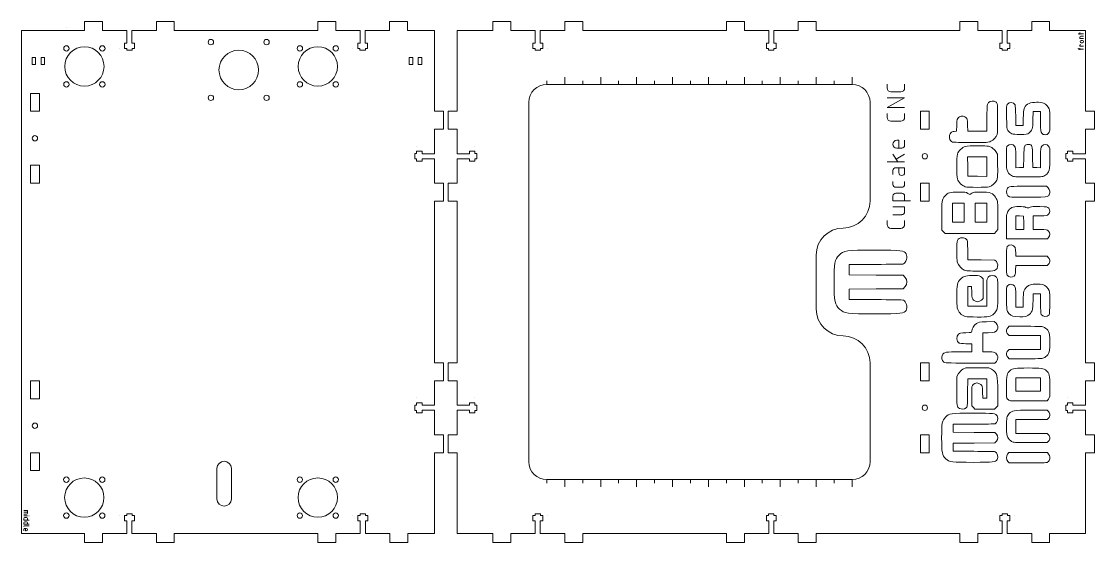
# Model space of a CAD drawing. Header units: millimetres. Extents: x -299 to 738, y -792 to 792.
# Drawn here: x -299 to 298, y 502 to 792 of the extents above; entities that cross this region are included whole.
import ezdxf

# ---------------------------------------------------------------- set-up
doc = ezdxf.new("R2010")
doc.units = ezdxf.units.MM
doc.layers.get('0').update_dxf_attribs({"linetype": 'CONTINUOUS', "lineweight": 0, "true_color": 0x000000})
doc.layers.add('Drawings', color=4, linetype='CONTINUOUS', lineweight=0, true_color=0x00ffff)
doc.layers.add('main-deck', color=7, linetype='CONTINUOUS', lineweight=0, true_color=0x000000)

# ---------------------------------------------------------------- blocks, each defined once
blk = doc.blocks.new('tgrips')
for p, q in [((0, 0), (10, 0)), ((10, 5), (20, 5)), ((10, 0), (10, 5)), ((20, 5), (20, 0)), ((20, 0), (33.58, 0)), ((33.58, 0), (33.58, -7)), ((36.4, -7), (36.4, 0)), ((36.4, 0), (50, 0)), ((50, 5), (60, 5)), ((50, 0), (50, 5)), ((60, 5), (60, 0)), ((60, 0), (70, 0)), ((70, 0), (70, 0)), ((32.25, -7), (32.25, -10)), ((33.58, -7), (32.25, -7)), ((32.25, -10), (33.5, -10)), ((33.5, -10), (33.5, -11)), ((33.5, -11), (36.5, -11)), ((37.75, -7), (36.4, -7)), ((36.5, -10), (37.75, -10)), ((36.5, -11), (36.5, -10)), ((37.75, -7), (37.75, -10)), ((40.5, -10), (40.5, -10))]:
    blk.add_line(p, q)
blk = doc.blocks.new('bearing hole and guides')
for centre, radius in [((-10, 10), 1.5), ((0, 0), 10.95), ((10, 10), 1.5), ((-10, -10), 1.5), ((10, -10), 1.5)]:
    blk.add_circle(centre, radius)
blk = doc.blocks.new('steppernema17')
for centre, radius in [((-15.495, 15.495), 1.5), ((15.495, 15.495), 1.5), ((0, 0), 11), ((-15.495, -15.495), 1.5), ((15.495, -15.495), 1.5)]:
    blk.add_circle(centre, radius)
blk = doc.blocks.new('slot')
for p, q in [((5, 5), (15, 5)), ((5, 5), (5, 0)), ((5, 0), (15, 0)), ((15, 0), (15, 5)), ((45, 5), (45, 0)), ((45, 5), (55, 5)), ((55, 0), (55, 5)), ((45, 0), (55, 0))]:
    blk.add_line(p, q)
blk.add_circle((30, 2.5), 1.5)

msp = doc.modelspace()

# ---------------------------------------------------------------- linework, layer by layer
for p, q in [((-274.27, 786.96), (-299.39, 786.96)), ((-299.39, 506.96), (-299.39, 786.96)), ((-274.39, 788.71), (-274.39, 788.71)), ((-144.39, 786.96), (-204.27, 786.96)), ((-74.39, 786.96), (-69.36, 786.96)), ((-69.36, 786.96), (-69.36, 786.96)), ((-69.36, 751.96), (-69.36, 786.96)), ((-56.87, 786.96), (-46.87, 786.96)), ((-56.87, 754.21), (-56.87, 786.96)), ((23.13, 786.96), (83.13, 786.96)), ((153.13, 786.96), (153.13, 786.96)), ((213.13, 786.96), (153.13, 786.96)), ((283.13, 786.96), (293.13, 786.96)), ((293.13, 786.96), (293.13, 751.96)), ((-293.5, 768), (-293.5, 772)), ((-293.5, 772), (-291.5, 772)), ((-291.5, 772), (-291.5, 768)), ((-288.5, 768), (-288.5, 772)), ((-288.5, 772), (-286.5, 772)), ((-286.5, 772), (-286.5, 768)), ((-83.5, 768), (-83.5, 772)), ((-83.5, 772), (-81.5, 772)), ((-81.5, 772), (-81.5, 768)), ((-78.5, 768), (-78.5, 772)), ((-78.5, 772), (-76.5, 772)), ((-76.5, 772), (-76.5, 768)), ((-291.5, 768), (-293.5, 768)), ((-286.5, 768), (-288.5, 768)), ((-81.5, 768), (-83.5, 768)), ((-76.5, 768), (-78.5, 768)), ((-299.27, 755.72), (-299.27, 755.71)), ((-56.87, 751.96), (-56.87, 754.21)), ((-6.87, 756.96), (163.13, 756.96)), ((-16.87, 546.96), (-16.87, 746.96)), ((173.13, 691.96), (173.13, 746.96)), ((-69.36, 681.96), (-69.36, 611.96)), ((-56.87, 611.96), (-56.87, 681.96)), ((293.13, 681.96), (293.13, 611.96)), ((158.13, 676.96), (158.13, 676.96)), ((143.13, 631.96), (143.13, 661.96)), ((158.13, 616.96), (158.13, 616.96)), ((173.13, 546.96), (173.13, 601.96)), ((-69.36, 541.96), (-69.36, 506.96)), ((-56.87, 541.96), (-56.87, 506.96)), ((293.13, 541.96), (293.13, 506.96)), ((163.13, 536.96), (-6.87, 536.96)), ((-299.39, 506.96), (-274.27, 506.96)), ((-144.3, 506.97), (-204.27, 506.96)), ((-74.3, 506.97), (-69.36, 506.96)), ((-56.87, 506.96), (-46.87, 506.96)), ((23.13, 506.96), (83.13, 506.96)), ((153.13, 506.96), (213.13, 506.96)), ((283.13, 506.96), (293.13, 506.96))]:
    msp.add_line(p, q)
at = {"lineweight": 5}
for p, q in [((176.26, 656.78), (161.48, 656.78)), ((161.48, 656.78), (161.48, 653.87)), ((161.48, 653.87), (161.48, 650.96)), ((161.48, 650.96), (176.54, 650.84)), ((176.54, 650.84), (191.61, 650.72)), ((191.61, 650.72), (192.62, 649.55)), ((176.54, 643.09), (161.48, 642.97)), ((161.48, 642.97), (161.48, 640.06)), ((161.48, 640.06), (161.48, 637.15)), ((191.61, 643.21), (176.54, 643.09)), ((192.62, 644.38), (191.61, 643.21)), ((161.48, 637.15), (176.26, 637.15)), ((193.15, 631.16), (193.15, 631.16))]:
    msp.add_line(p, q, dxfattribs=at)
for centre, radius, start, end in [((-6.87, 746.96), 10, 90, 180), ((163.13, 746.96), 10, 360, 90), ((158.13, 691.96), 15, 270, 360), ((158.13, 661.96), 15, 90, 180), ((158.13, 631.96), 15, 180, 270), ((158.13, 601.96), 15, 360, 90), ((-6.87, 546.96), 10, 180, 270), ((163.13, 546.96), 10, 270, 360)]:
    msp.add_arc(centre, radius, start, end)
for points in [[(155.92, 661.86), (158.54, 664.55), (159.62, 664.71), (175.76, 664.71)], [(175.76, 664.71), (190.78, 664.71), (192.18, 664.55), (193.17, 662.68)], [(153.13, 646.97), (153.13, 657.65), (153.44, 659.33), (155.92, 661.86)], [(193.17, 662.68), (194.11, 660.93), (193.26, 657.62), (191.73, 657.03)], [(191.73, 657.03), (191.36, 656.89), (184.4, 656.78), (176.26, 656.78)], [(156.2, 631.82), (153.44, 634.37), (153.13, 635.9), (153.13, 646.97)], [(192.62, 649.55), (193.95, 648), (193.95, 645.93), (192.62, 644.38)], [(176.26, 637.15), (184.4, 637.15), (191.36, 637.03), (191.73, 636.89)], [(191.73, 636.89), (193.27, 636.3), (194.13, 632.84), (193.15, 631.16)], [(176.12, 629.22), (160.15, 629.22), (158.84, 629.39), (156.2, 631.82)], [(193.15, 631.16), (192.12, 629.39), (190.63, 629.22), (176.12, 629.22)]]:
    msp.add_open_spline(points, degree=3, dxfattribs=at)
at = {"layer": 'Drawings'}
for p, q in [((289.03, 785.13), (292.03, 785.13)), ((290.03, 784.79), (290.03, 785.79)), ((290.03, 782.46), (290.03, 783.29)), ((290.53, 783.79), (292.03, 783.79)), ((289.03, 776.96), (289.03, 777.13)), ((292.03, 782.46), (290.03, 782.46)), ((290.03, 778.13), (290.03, 778.79)), ((292.03, 778.13), (290.03, 778.13)), ((290.03, 776.13), (290.03, 777.13)), ((291.37, 781.46), (290.7, 781.46)), ((290.7, 780.13), (291.37, 780.13)), ((292.03, 776.46), (289.53, 776.46)), ((-6.87, 758.96), (-6.87, 756.96)), ((3.13, 760.96), (3.13, 756.96)), ((13.13, 758.96), (13.13, 756.96)), ((23.13, 760.96), (23.13, 756.96)), ((33.13, 758.96), (33.13, 756.96)), ((43.13, 760.96), (43.13, 756.96)), ((53.13, 758.96), (53.13, 756.96)), ((63.13, 760.96), (63.13, 756.96)), ((73.13, 758.96), (73.13, 756.96)), ((83.13, 760.96), (83.13, 756.96)), ((93.13, 758.96), (93.13, 756.96)), ((103.13, 760.96), (103.13, 756.96)), ((113.13, 758.96), (113.13, 756.96)), ((123.13, 760.96), (123.13, 756.96)), ((133.13, 758.96), (133.13, 756.96)), ((143.13, 760.96), (143.13, 756.96)), ((153.13, 758.96), (153.13, 756.96)), ((163.13, 760.96), (163.13, 756.96)), ((-6.87, 536.96), (-6.87, 534.96)), ((3.13, 536.96), (3.13, 532.96)), ((13.13, 536.96), (13.13, 534.96)), ((23.13, 536.96), (23.13, 532.96)), ((33.13, 536.96), (33.13, 534.96)), ((43.13, 536.96), (43.13, 532.96)), ((53.13, 536.96), (53.13, 534.96)), ((63.13, 536.96), (63.13, 532.96)), ((73.13, 536.96), (73.13, 534.96)), ((83.13, 536.96), (83.13, 532.96)), ((93.13, 536.96), (93.13, 534.96)), ((103.13, 536.96), (103.13, 532.96)), ((113.13, 536.96), (113.13, 534.96)), ((123.13, 536.96), (123.13, 532.96)), ((133.13, 536.96), (133.13, 534.96)), ((143.13, 536.96), (143.13, 532.96)), ((153.13, 536.96), (153.13, 534.96)), ((163.13, 536.96), (163.13, 532.96)), ((-298.09, 519.84), (-296.09, 519.84)), ((-296.09, 518.84), (-298.09, 518.84)), ((-296.59, 517.84), (-298.09, 517.84)), ((-298.09, 516.84), (-296.09, 516.84)), ((-298.09, 514.5), (-298.09, 515.34)), ((-295.09, 514.5), (-298.09, 514.5)), ((-297.59, 515.84), (-296.59, 515.84)), ((-296.09, 519.84), (-296.09, 518.34)), ((-296.09, 515.34), (-296.09, 514.5)), ((-295.25, 516.84), (-295.09, 516.84)), ((-298.09, 512.17), (-298.09, 513)), ((-295.09, 512.17), (-298.09, 512.17)), ((-298.09, 509.34), (-298.09, 508.5)), ((-295.09, 511.17), (-297.75, 511.17)), ((-297.59, 513.5), (-296.59, 513.5)), ((-296.75, 509.84), (-297.59, 509.84)), ((-297.09, 509.84), (-297.09, 508.5)), ((-297.09, 508.5), (-296.75, 508.5)), ((-296.09, 513), (-296.09, 512.17))]:
    msp.add_line(p, q, dxfattribs=at)
at = {"layer": 'Drawings', "color": 4, "true_color": 0x00ffff}
for p, q in [((182.59, 757.12), (182.59, 754.94)), ((192.39, 754.94), (192.39, 757.12)), ((182.59, 744.05), (192.39, 749.49)), ((192.39, 749.49), (182.59, 749.49)), ((184.77, 752.76), (190.21, 752.76)), ((192.39, 744.05), (182.59, 744.05)), ((182.59, 740.78), (182.59, 738.6)), ((184.77, 736.43), (190.21, 736.43)), ((192.39, 738.6), (192.39, 740.78)), ((189.13, 725.81), (188.04, 725.81)), ((189.13, 721.45), (189.13, 725.81)), ((192.39, 723.09), (192.39, 725.81)), ((188.58, 713.83), (185.86, 718.19)), ((187.68, 715.27), (192.39, 718.19)), ((188.04, 721.45), (190.76, 721.45)), ((182.59, 713.83), (192.39, 713.83)), ((185.86, 706.75), (185.86, 708.93)), ((187.49, 710.57), (192.39, 710.57)), ((189.13, 707.84), (189.13, 710.57)), ((192.39, 710.57), (192.39, 707.84)), ((185.86, 702.94), (185.86, 701.31)), ((187.49, 699.68), (190.76, 699.68)), ((192.39, 701.31), (192.39, 702.94)), ((185.86, 694.78), (185.86, 692.05)), ((190.76, 696.41), (187.49, 696.41)), ((192.39, 692.05), (192.39, 694.78)), ((185.86, 692.05), (195.66, 692.05)), ((192.39, 688.79), (185.86, 688.79)), ((192.39, 686.07), (192.39, 688.79)), ((185.86, 684.43), (190.76, 684.43)), ((182.59, 681.17), (182.59, 678.99)), ((184.77, 676.81), (190.21, 676.81)), ((192.39, 678.99), (192.39, 681.17))]:
    msp.add_line(p, q, dxfattribs=at)
at = {"layer": 'Drawings', "color": 4, "lineweight": 5, "true_color": 0x00ffff}
for p, q in [((263.97, 741.83), (263.85, 737.24)), ((266.03, 741.83), (263.97, 741.83)), ((268.09, 741.83), (266.03, 741.83)), ((268.09, 736.23), (268.09, 741.83)), ((238.09, 730.87), (238.19, 738.42)), ((254.23, 739.4), (254.23, 734.1)), ((258.42, 734.1), (258.44, 738.04)), ((220.03, 730.78), (221.32, 730.95)), ((221.32, 730.95), (221.43, 734.32)), ((227.44, 734.29), (227.55, 730.87)), ((227.55, 730.87), (232.82, 730.87)), ((232.82, 730.87), (238.09, 730.87)), ((243.87, 729.1), (243.87, 729.1)), ((254.23, 734.1), (256.33, 734.1)), ((256.33, 734.1), (258.42, 734.1)), ((272.57, 729.79), (272.57, 729.79)), ((243.2, 719.54), (244.09, 718.2)), ((244.09, 718.2), (244.17, 711.57)), ((232.8, 716.7), (227.48, 716.7)), ((227.48, 716.7), (227.57, 711.3)), ((227.57, 711.3), (227.66, 705.91)), ((238.13, 716.7), (232.8, 716.7)), ((232.8, 716.7), (232.8, 716.7)), ((238.13, 711.21), (238.13, 716.7)), ((238.13, 705.73), (238.13, 711.21)), ((254.23, 716.16), (254.23, 710.55)), ((258.58, 710.74), (258.75, 716.65)), ((263.65, 716.52), (263.74, 710.74)), ((268.09, 710.55), (268.09, 716.16)), ((227.66, 705.91), (232.89, 705.82)), ((232.89, 705.82), (238.13, 705.73)), ((254.23, 710.55), (256.41, 710.64)), ((256.41, 710.64), (258.58, 710.74)), ((263.74, 710.74), (265.91, 710.64)), ((265.91, 710.64), (268.09, 710.55)), ((272.5, 708.31), (272.5, 708.31)), ((243.66, 703.65), (243.66, 703.65)), ((261.36, 700.27), (271.36, 700.27)), ((271.36, 700.27), (272.3, 699.33)), ((227.53, 696.31), (228.62, 695.57)), ((228.62, 695.57), (229.75, 696.33)), ((272.87, 695.55), (272.87, 695.55)), ((222.34, 690.93), (219.12, 690.93)), ((219.12, 690.93), (219.12, 685.61)), ((225.56, 690.93), (222.34, 690.93)), ((222.34, 690.93), (222.34, 690.93)), ((225.56, 685.61), (225.56, 690.93)), ((234.9, 690.93), (231.68, 690.93)), ((231.68, 690.93), (231.68, 685.61)), ((238.13, 690.93), (234.9, 690.93)), ((234.9, 690.93), (234.9, 690.93)), ((238.13, 685.61), (238.13, 690.93)), ((213.16, 675.8), (213.06, 683.35)), ((219.12, 685.61), (219.12, 680.29)), ((225.56, 680.29), (225.56, 685.61)), ((231.68, 685.61), (231.68, 680.29)), ((238.13, 680.29), (238.13, 685.61)), ((244.25, 683.94), (244.25, 676.12)), ((256.41, 683.77), (254.23, 683.87)), ((254.23, 683.87), (254.23, 679.99)), ((258.58, 683.68), (256.41, 683.77)), ((256.41, 683.77), (256.41, 683.77)), ((258.67, 679.89), (258.58, 683.68)), ((267.78, 683.84), (263.9, 683.84)), ((263.9, 683.84), (263.9, 679.97)), ((214.05, 674.9), (213.16, 675.8)), ((219.12, 680.29), (222.34, 680.29)), ((222.34, 680.29), (225.56, 680.29)), ((231.68, 680.29), (234.9, 680.29)), ((234.9, 680.29), (238.13, 680.29)), ((244.25, 676.12), (243.31, 675.06)), ((249.08, 670.95), (249.08, 677.83)), ((254.23, 679.99), (254.23, 676.11)), ((254.23, 676.11), (256.5, 676.11)), ((256.5, 676.11), (258.77, 676.11)), ((258.77, 676.11), (258.67, 679.89)), ((263.9, 679.97), (263.9, 676.11)), ((263.9, 676.11), (267.78, 676.11)), ((214.94, 674.01), (214.05, 674.9)), ((228.66, 674.01), (214.94, 674.01)), ((242.37, 674.01), (228.66, 674.01)), ((243.31, 675.06), (242.37, 674.01)), ((243.31, 675.06), (243.31, 675.06)), ((260.49, 670.95), (249.08, 670.95)), ((271.91, 670.95), (260.49, 670.95)), ((272.57, 671.8), (271.91, 670.95)), ((272.57, 671.8), (272.57, 671.8)), ((227.49, 664.7), (227.49, 659.39)), ((254.23, 663.37), (254.23, 661.29)), ((227.49, 659.39), (235.09, 659.29)), ((235.09, 659.29), (242.69, 659.19)), ((242.69, 659.19), (243.47, 658.29)), ((254.23, 661.29), (262.95, 661.29)), ((262.95, 661.29), (271.66, 661.29)), ((271.66, 661.29), (272.45, 660.5)), ((243.83, 654.52), (243.83, 654.52)), ((254.3, 656.13), (254.18, 653.52)), ((262.98, 656.13), (254.3, 656.13)), ((271.66, 656.13), (262.98, 656.13)), ((272.45, 656.92), (271.66, 656.13)), ((272.45, 656.92), (272.45, 656.92)), ((235.14, 649.6), (236.03, 648.71)), ((236.03, 648.71), (236.03, 643.24)), ((228.59, 644.53), (227.49, 644.53)), ((227.49, 644.53), (227.49, 639.06)), ((229.69, 644.53), (228.59, 644.53)), ((229.8, 641.16), (229.69, 644.53)), ((236.03, 643.24), (236.03, 637.78)), ((238.13, 633.58), (238.13, 641.13)), ((263.9, 640.35), (263.89, 636.72)), ((265.99, 640.35), (263.9, 640.35)), ((268.09, 640.35), (265.99, 640.35)), ((268.09, 635.04), (268.09, 640.35)), ((227.49, 639.06), (227.49, 633.58)), ((227.49, 633.58), (232.81, 633.58)), ((232.81, 633.58), (238.13, 633.58)), ((236.03, 637.78), (235.18, 636.93)), ((254.23, 638.39), (254.23, 632.94)), ((258.42, 632.94), (258.42, 636.72)), ((243.64, 631.49), (243.64, 631.49)), ((254.23, 632.94), (256.33, 632.94)), ((256.33, 632.94), (258.42, 632.94)), ((272.84, 628.66), (272.84, 628.66)), ((238.01, 624.83), (242.3, 624.94)), ((242.3, 624.94), (243.27, 623.97)), ((249.87, 621.51), (250.66, 622.3)), ((250.66, 622.3), (259.79, 622.3)), ((238.92, 618.76), (235.87, 618.76)), ((235.87, 618.76), (235.87, 613.44)), ((250.66, 617.15), (249.87, 617.94)), ((259.37, 617.15), (250.66, 617.15)), ((268.09, 617.15), (259.37, 617.15)), ((268.09, 613.28), (268.09, 617.15)), ((229.75, 612.64), (226.51, 612.64)), ((229.75, 610.38), (229.75, 612.64)), ((229.75, 608.13), (229.75, 610.38)), ((235.87, 613.44), (235.87, 608.13)), ((268.09, 609.42), (268.09, 613.28)), ((223.07, 608.13), (229.75, 608.13)), ((235.87, 608.13), (238.62, 608.13)), ((249.87, 608.63), (250.66, 609.42)), ((250.66, 604.26), (249.87, 605.05)), ((250.66, 609.42), (259.37, 609.42)), ((259.81, 604.26), (250.66, 604.26)), ((259.37, 609.42), (268.09, 609.42)), ((272.5, 607.15), (272.5, 607.15)), ((224.85, 598.37), (226.37, 599.27)), ((226.37, 599.27), (232.81, 599.27)), ((242.69, 601.85), (228.68, 601.85)), ((232.81, 599.27), (239.25, 599.27)), ((239.25, 599.27), (240.76, 598.38)), ((243.47, 602.75), (242.69, 601.85)), ((243.47, 602.75), (243.47, 602.75)), ((221.43, 586.58), (221.53, 594.44)), ((221.53, 594.44), (222.43, 595.96)), ((227.53, 592.99), (227.43, 585.23)), ((232.83, 592.99), (227.53, 592.99)), ((238.13, 592.99), (232.83, 592.99)), ((238.13, 587.67), (238.13, 592.99)), ((261.16, 593.63), (254.23, 593.63)), ((254.23, 593.63), (254.23, 589.93)), ((268.09, 593.63), (261.16, 593.63)), ((261.16, 593.63), (261.16, 593.63)), ((268.09, 589.93), (268.09, 593.63)), ((235.82, 585.77), (235.93, 582.36)), ((238.13, 582.36), (238.13, 587.67)), ((244.25, 585.83), (244.25, 578.12)), ((254.23, 589.93), (254.23, 586.22)), ((254.23, 586.22), (261.16, 586.22)), ((261.16, 586.22), (268.09, 586.22)), ((268.09, 586.22), (268.09, 589.93)), ((229.75, 577.97), (229.75, 583.56)), ((235.93, 582.36), (237.03, 582.36)), ((237.03, 582.36), (238.13, 582.36)), ((271.69, 580.91), (262.08, 580.81)), ((272.47, 581.81), (271.69, 580.91)), ((272.47, 581.81), (272.47, 581.81)), ((230.65, 577.1), (229.75, 577.97)), ((231.56, 576.23), (230.65, 577.1)), ((236.96, 576.23), (231.56, 576.23)), ((242.36, 576.23), (236.96, 576.23)), ((243.31, 577.18), (242.36, 576.23)), ((244.25, 578.12), (243.31, 577.18)), ((243.31, 577.18), (243.31, 577.18)), ((262.62, 575.59), (271.66, 575.59)), ((271.66, 575.59), (272.45, 574.8)), ((230.85, 567.86), (219.44, 567.86)), ((219.44, 567.86), (219.44, 565.61)), ((262.95, 570.43), (254.23, 570.43)), ((254.23, 570.43), (254.23, 566.57)), ((271.66, 570.43), (262.95, 570.43)), ((272.45, 571.23), (271.66, 570.43)), ((219.44, 565.61), (219.44, 563.37)), ((219.44, 563.37), (231.07, 563.28)), ((231.07, 563.28), (242.69, 563.19)), ((242.69, 563.19), (243.47, 562.28)), ((254.23, 566.57), (254.23, 562.7)), ((254.23, 562.7), (262.95, 562.7)), ((262.95, 562.7), (271.66, 562.7)), ((271.66, 562.7), (272.45, 561.91)), ((231.07, 557.29), (219.44, 557.2)), ((219.44, 557.2), (219.44, 554.96)), ((242.69, 557.39), (231.07, 557.29)), ((243.47, 558.29), (242.69, 557.39)), ((271.66, 557.55), (262.38, 557.55)), ((272.45, 558.34), (271.66, 557.55)), ((272.45, 558.34), (272.45, 558.34)), ((219.44, 554.96), (219.44, 552.72)), ((219.44, 552.72), (230.85, 552.72)), ((249.75, 551.22), (250.42, 552.07)), ((250.42, 552.07), (261.16, 552.07)), ((261.16, 552.07), (271.91, 552.07)), ((271.91, 552.07), (272.57, 551.22)), ((243.88, 548.09), (243.88, 548.09)), ((250.66, 546.27), (249.87, 547.06)), ((261.01, 546.27), (250.66, 546.27)), ((272.92, 547.66), (272.92, 547.66))]:
    msp.add_line(p, q, dxfattribs=at)
at = {"layer": 'Drawings'}
for centre, radius, start, end in [((290.53, 783.29), 0.5, 90, 180), ((289.53, 776.96), 0.5, 180, 270), ((290.7, 780.79), 0.667, 90, 270), ((290.37, 778.79), 0.333, 90, 180), ((291.37, 780.79), 0.667, 270, 90), ((-297.59, 515.34), 0.5, 90, 180), ((-296.59, 518.34), 0.5, 270, 360), ((-296.59, 515.34), 0.5, 360, 90), ((-297.59, 513), 0.5, 90, 180), ((-297.75, 510.84), 0.333, 90, 180), ((-297.59, 509.34), 0.5, 90, 180), ((-296.75, 509.17), 0.667, 270, 90), ((-296.59, 513), 0.5, 360, 90)]:
    msp.add_arc(centre, radius, start, end, dxfattribs=at)
at = {"layer": 'Drawings', "color": 4, "true_color": 0x00ffff}
for centre, radius, start, end in [((184.77, 754.94), 2.18, 180, 270), ((190.21, 754.94), 2.18, 270, 360), ((184.77, 738.6), 2.18, 180, 270), ((190.21, 738.6), 2.18, 270, 360), ((188.04, 723.63), 2.18, 90, 270), ((190.76, 723.09), 1.63, 270, 360), ((187.49, 708.93), 1.63, 90, 180), ((190.76, 707.84), 1.63, 180, 360), ((187.49, 701.31), 1.63, 180, 270), ((190.76, 701.31), 1.63, 270, 360), ((187.49, 694.78), 1.63, 90, 180), ((190.76, 694.78), 1.63, 360, 90), ((190.76, 686.07), 1.63, 270, 360), ((184.77, 678.99), 2.18, 180, 270), ((190.21, 678.99), 2.18, 270, 360)]:
    msp.add_arc(centre, radius, start, end, dxfattribs=at)
at = {"layer": 'Drawings', "color": 4, "lineweight": 5, "true_color": 0x00ffff}
for points in [[(239.07, 746.8), (240.05, 747.84), (242.17, 747.95), (243.33, 747.01)], [(243.33, 747.01), (244.09, 746.4), (244.09, 746.39), (244.15, 738.23)], [(249.53, 745.84), (250.51, 747.34), (253.13, 747.13), (253.87, 745.5)], [(261.81, 746.38), (263.41, 747.11), (268.22, 747.21), (269.79, 746.54)], [(238.19, 738.42), (238.29, 745.9), (238.29, 745.97), (239.07, 746.8)], [(249.14, 738.66), (249.06, 743.97), (249.13, 745.23), (249.53, 745.84)], [(253.87, 745.5), (254.09, 745.01), (254.23, 742.65), (254.23, 739.4)], [(258.44, 738.04), (258.46, 743.54), (259.1, 745.14), (261.81, 746.38)], [(269.79, 746.54), (271.04, 746), (272.43, 744.57), (272.9, 743.34)], [(272.9, 743.34), (273.1, 742.82), (273.24, 739.92), (273.24, 736.53)], [(221.43, 734.32), (221.53, 737.56), (221.57, 737.73), (222.44, 738.47)], [(222.44, 738.47), (223.01, 738.96), (223.75, 739.25), (224.43, 739.25)], [(224.43, 739.25), (225.12, 739.25), (225.86, 738.96), (226.43, 738.47)], [(226.43, 738.47), (227.3, 737.73), (227.34, 737.56), (227.44, 734.29)], [(244.15, 738.23), (244.19, 733.07), (244.09, 729.71), (243.87, 729.1)], [(249.91, 731.32), (249.3, 732.14), (249.23, 732.73), (249.14, 738.66)], [(263.85, 737.24), (263.72, 732.21), (263.4, 731.16), (261.54, 729.78)], [(268.76, 729.79), (268.14, 730.58), (268.09, 731.06), (268.09, 736.23)], [(273.24, 736.53), (273.24, 731.06), (273.2, 730.58), (272.57, 729.79)], [(219.03, 724.84), (217.2, 725.35), (216.63, 728.69), (218.13, 730.05)], [(218.13, 730.05), (218.47, 730.36), (219.32, 730.68), (220.03, 730.78)], [(243.87, 729.1), (243.28, 727.45), (241.96, 725.99), (240.42, 725.28)], [(256.49, 729.1), (251.98, 729.1), (251.42, 729.29), (249.91, 731.32)], [(261.54, 729.78), (260.73, 729.17), (260.2, 729.1), (256.49, 729.1)], [(270.67, 728.94), (269.71, 728.94), (269.27, 729.14), (268.76, 729.79)], [(272.57, 729.79), (272.06, 729.14), (271.62, 728.94), (270.67, 728.94)], [(229.43, 724.59), (224.2, 724.59), (219.52, 724.7), (219.03, 724.84)], [(240.42, 725.28), (239.01, 724.63), (238.45, 724.59), (229.43, 724.59)], [(249.72, 722.82), (250.71, 723.81), (252.72, 723.7), (253.57, 722.62)], [(258.75, 716.65), (258.93, 723.27), (259, 723.46), (261.33, 723.46)], [(261.33, 723.46), (263.42, 723.46), (263.55, 723.06), (263.65, 716.52)], [(268.76, 722.62), (269.7, 723.81), (271.63, 723.81), (272.57, 722.62)], [(221.77, 704.33), (221.24, 706.12), (221.24, 716.33), (221.77, 718.11)], [(221.77, 718.11), (222.31, 719.92), (224.39, 721.94), (226.24, 722.46)], [(226.24, 722.46), (227.26, 722.75), (229.52, 722.84), (233.67, 722.77)], [(233.67, 722.77), (239.55, 722.66), (239.64, 722.65), (240.97, 721.77)], [(240.97, 721.77), (241.71, 721.28), (242.71, 720.28), (243.2, 719.54)], [(249.08, 715.96), (249.08, 721.75), (249.12, 722.22), (249.72, 722.82)], [(253.57, 722.62), (254.18, 721.83), (254.23, 721.34), (254.23, 716.16)], [(268.09, 716.16), (268.09, 721.34), (268.14, 721.83), (268.76, 722.62)], [(272.57, 722.62), (273.2, 721.83), (273.24, 721.35), (273.24, 715.74)], [(244.17, 711.57), (244.25, 705.67), (244.19, 704.8), (243.66, 703.65)], [(249.8, 708.31), (249.13, 709.65), (249.08, 710.16), (249.08, 715.96)], [(273.24, 715.74), (273.24, 710.07), (273.2, 709.63), (272.5, 708.31)], [(251.97, 706.15), (250.92, 706.68), (250.33, 707.26), (249.8, 708.31)], [(261.18, 705.42), (253.76, 705.42), (253.34, 705.46), (251.97, 706.15)], [(270.36, 706.17), (269, 705.45), (268.67, 705.42), (261.18, 705.42)], [(272.5, 708.31), (271.99, 707.35), (271.31, 706.67), (270.36, 706.17)], [(226.09, 699.97), (224.47, 700.42), (222.28, 702.63), (221.77, 704.33)], [(239.5, 699.97), (237.91, 699.52), (227.69, 699.53), (226.09, 699.97)], [(243.66, 703.65), (242.9, 702.02), (241.08, 700.4), (239.5, 699.97)], [(249.44, 698.77), (250.08, 700.18), (250.78, 700.27), (261.36, 700.27)], [(272.3, 699.33), (273.3, 698.32), (273.52, 696.9), (272.87, 695.55)], [(213.06, 683.35), (212.95, 691.83), (213.12, 692.92), (214.79, 694.78)], [(214.79, 694.78), (216.6, 696.77), (217.5, 697.05), (222.26, 697.05)], [(222.26, 697.05), (226.09, 697.05), (226.53, 696.98), (227.53, 696.31)], [(229.75, 696.33), (230.82, 697.06), (231.09, 697.09), (235.42, 696.99)], [(235.42, 696.99), (239.81, 696.89), (240, 696.86), (241.29, 695.96)], [(241.29, 695.96), (242.12, 695.39), (242.92, 694.43), (243.43, 693.4)], [(243.43, 693.4), (244.24, 691.79), (244.25, 691.67), (244.25, 683.94)], [(250.76, 694.35), (249.38, 694.72), (248.67, 697.09), (249.44, 698.77)], [(271.74, 694.51), (270.9, 694.12), (252.13, 693.99), (250.76, 694.35)], [(272.87, 695.55), (272.68, 695.17), (272.18, 694.7), (271.74, 694.51)], [(249.82, 686.11), (250.93, 688.2), (252.64, 688.99), (256.07, 688.99)], [(256.07, 688.99), (257.76, 688.99), (259.21, 688.81), (259.94, 688.5)], [(259.94, 688.5), (261.01, 688.06), (261.23, 688.06), (262.21, 688.53)], [(262.21, 688.53), (263.08, 688.94), (264.16, 689.02), (267.65, 688.94)], [(267.65, 688.94), (271.78, 688.84), (272.04, 688.79), (272.63, 688.07)], [(272.63, 688.07), (273.48, 687.01), (273.41, 685.59), (272.45, 684.63)], [(249.08, 677.83), (249.08, 684.38), (249.11, 684.77), (249.82, 686.11)], [(272.45, 684.63), (271.7, 683.88), (271.47, 683.84), (267.78, 683.84)], [(267.78, 676.11), (271.47, 676.11), (271.7, 676.07), (272.45, 675.32)], [(272.45, 675.32), (273.43, 674.34), (273.48, 672.95), (272.57, 671.8)], [(221.72, 657.96), (221.25, 659.67), (221.27, 669.19), (221.75, 670.09)], [(221.75, 670.09), (222.34, 671.2), (223.04, 671.57), (224.53, 671.59)], [(224.53, 671.59), (225.58, 671.59), (226.11, 671.4), (226.7, 670.8)], [(226.7, 670.8), (227.48, 670.03), (227.49, 669.91), (227.49, 664.7)], [(249.08, 658.68), (249.08, 664.59), (249.17, 666.1), (249.56, 666.65)], [(249.56, 666.65), (250.56, 668.09), (253.14, 667.84), (253.87, 666.24)], [(253.87, 666.24), (254.07, 665.8), (254.23, 664.51), (254.23, 663.37)], [(225.56, 653.6), (224.06, 654.27), (222.14, 656.44), (221.72, 657.96)], [(243.47, 658.29), (244.34, 657.28), (244.48, 655.8), (243.83, 654.52)], [(249.75, 650.54), (249.12, 651.34), (249.08, 651.79), (249.08, 658.68)], [(272.45, 660.5), (272.95, 660), (273.24, 659.34), (273.24, 658.71)], [(273.24, 658.71), (273.24, 658.08), (272.95, 657.42), (272.45, 656.92)], [(233.78, 652.98), (228.26, 653.07), (226.44, 653.21), (225.56, 653.6)], [(243.83, 654.52), (243.1, 653.08), (241.6, 652.85), (233.78, 652.98)], [(254.18, 653.52), (254.08, 651.25), (253.97, 650.83), (253.31, 650.3)], [(221.37, 638.79), (221.37, 645.45), (221.66, 646.77), (223.48, 648.59)], [(223.48, 648.59), (225.17, 650.28), (227.08, 650.77), (231.28, 650.61)], [(231.28, 650.61), (234.02, 650.5), (234.32, 650.42), (235.14, 649.6)], [(238.13, 641.13), (238.13, 648.65), (238.13, 648.69), (238.9, 649.59)], [(238.9, 649.59), (239.55, 650.34), (239.94, 650.49), (241.19, 650.49)], [(241.19, 650.49), (242.44, 650.49), (242.82, 650.34), (243.47, 649.59)], [(243.47, 649.59), (244.25, 648.69), (244.25, 648.68), (244.24, 640.73)], [(249.68, 644.88), (250.58, 645.99), (252.46, 645.92), (253.47, 644.74)], [(253.31, 650.3), (252.19, 649.39), (250.56, 649.5), (249.75, 650.54)], [(258.78, 641.78), (259.23, 643.41), (260.84, 645.01), (262.47, 645.46)], [(262.47, 645.46), (264.05, 645.9), (267.87, 645.92), (269.39, 645.5)], [(269.39, 645.5), (270.69, 645.14), (272.39, 643.53), (272.9, 642.18)], [(230.8, 636.89), (229.96, 637.73), (229.9, 637.97), (229.8, 641.16)], [(244.24, 640.73), (244.23, 633.67), (244.17, 632.63), (243.64, 631.49)], [(249.08, 638.08), (249.08, 643.52), (249.14, 644.22), (249.68, 644.88)], [(253.47, 644.74), (254.21, 643.88), (254.23, 643.67), (254.23, 638.39)], [(258.42, 636.72), (258.43, 638.8), (258.59, 641.08), (258.78, 641.78)], [(272.9, 642.18), (273.41, 640.84), (273.35, 629.34), (272.84, 628.66)], [(223.24, 629.6), (221.68, 631.25), (221.37, 632.78), (221.37, 638.79)], [(235.18, 636.93), (233.95, 635.7), (232.01, 635.69), (230.8, 636.89)], [(250.47, 629.44), (249.25, 630.76), (249.08, 631.79), (249.08, 638.08)], [(263.89, 636.72), (263.88, 631.26), (263.32, 629.65), (260.97, 628.26)], [(268.45, 628.94), (268.23, 629.44), (268.09, 631.77), (268.09, 635.04)], [(232.74, 627.47), (226.07, 627.47), (225.01, 627.71), (223.24, 629.6)], [(242.11, 629.33), (240.33, 627.66), (239.33, 627.46), (232.74, 627.47)], [(243.64, 631.49), (243.31, 630.78), (242.62, 629.81), (242.11, 629.33)], [(256.49, 627.62), (252.89, 627.63), (251.87, 627.93), (250.47, 629.44)], [(260.97, 628.26), (260.06, 627.73), (259.3, 627.62), (256.49, 627.62)], [(272.84, 628.66), (271.75, 627.23), (269.16, 627.4), (268.45, 628.94)], [(229.76, 619.51), (229.77, 620.91), (230.97, 622.89), (232.36, 623.81)], [(232.36, 623.81), (233.66, 624.67), (233.95, 624.73), (238.01, 624.83)], [(243.27, 623.97), (244.32, 622.92), (244.53, 621.67), (243.89, 620.26)], [(249.08, 619.73), (249.08, 620.35), (249.37, 621.01), (249.87, 621.51)], [(259.79, 622.3), (268.62, 622.3), (268.96, 622.28), (270.34, 621.58)], [(270.34, 621.58), (271.35, 621.06), (271.98, 620.44), (272.5, 619.43)], [(222.69, 612.95), (221.23, 613.73), (221.05, 616.78), (222.38, 617.99)], [(222.38, 617.99), (222.93, 618.49), (223.67, 618.62), (226.4, 618.71)], [(226.4, 618.71), (229.58, 618.81), (229.75, 618.85), (229.76, 619.51)], [(243.89, 620.26), (243.35, 619.08), (242.28, 618.76), (238.92, 618.76)], [(249.87, 617.94), (249.37, 618.44), (249.08, 619.1), (249.08, 619.73)], [(272.5, 619.43), (273.18, 618.14), (273.24, 617.59), (273.24, 613.28)], [(226.51, 612.64), (224.72, 612.64), (223, 612.78), (222.69, 612.95)], [(273.24, 613.28), (273.24, 608.97), (273.18, 608.43), (272.5, 607.15)], [(214, 602.45), (213.05, 603.32), (212.79, 605.05), (213.42, 606.37)], [(213.42, 606.37), (214.16, 607.91), (215.32, 608.12), (223.07, 608.13)], [(238.62, 608.13), (240.29, 608.13), (241.81, 607.95), (242.49, 607.66)], [(242.49, 607.66), (244.34, 606.89), (244.85, 604.35), (243.47, 602.75)], [(249.08, 606.84), (249.08, 607.47), (249.37, 608.13), (249.87, 608.63)], [(249.87, 605.05), (249.37, 605.55), (249.08, 606.21), (249.08, 606.84)], [(270.36, 605), (268.99, 604.28), (268.73, 604.26), (259.81, 604.26)], [(272.5, 607.15), (271.99, 606.19), (271.31, 605.51), (270.36, 605)], [(228.68, 601.85), (215.41, 601.85), (214.64, 601.88), (214, 602.45)], [(222.43, 595.96), (223.01, 596.94), (223.86, 597.79), (224.85, 598.37)], [(240.76, 598.38), (243.95, 596.51), (244.25, 595.43), (244.25, 585.83)], [(249.08, 588.55), (249.08, 595.27), (249.26, 596.14), (250.98, 597.58)], [(250.98, 597.58), (252.56, 598.91), (253.88, 599.1), (261.16, 599.1)], [(261.16, 599.1), (268.44, 599.1), (269.77, 598.91), (271.34, 597.58)], [(271.34, 597.58), (273.05, 596.14), (273.24, 595.26), (273.24, 588.67)], [(222.86, 576.6), (221.45, 577.24), (221.32, 578.15), (221.43, 586.58)], [(229.75, 583.56), (229.75, 589.07), (229.76, 589.16), (230.54, 589.94)], [(230.54, 589.94), (231.62, 591.02), (233.56, 591.03), (234.81, 589.95)], [(234.81, 589.95), (235.67, 589.21), (235.71, 589.04), (235.82, 585.77)], [(249.72, 581.79), (249.13, 582.43), (249.08, 582.93), (249.08, 588.55)], [(273.24, 588.67), (273.24, 582.84), (273.23, 582.69), (272.47, 581.81)], [(227.43, 585.23), (227.33, 577.51), (227.33, 577.46), (226.57, 576.85)], [(251.41, 580.9), (250.84, 581.01), (250.08, 581.41), (249.72, 581.79)], [(262.08, 580.81), (256.79, 580.75), (251.99, 580.8), (251.41, 580.9)], [(215.15, 571.78), (217.18, 573.86), (218.01, 573.98), (230.46, 573.98)], [(226.57, 576.85), (225.72, 576.16), (224.07, 576.05), (222.86, 576.6)], [(230.46, 573.98), (242.05, 573.98), (243.13, 573.85), (243.9, 572.42)], [(249.08, 566.44), (249.08, 571.37), (249.28, 572.34), (250.63, 573.78)], [(250.63, 573.78), (252.25, 575.51), (252.78, 575.59), (262.62, 575.59)], [(272.45, 574.8), (272.95, 574.3), (273.24, 573.64), (273.24, 573.01)], [(213, 560.29), (213, 568.53), (213.24, 569.83), (215.15, 571.78)], [(242.78, 568.06), (242.5, 567.95), (237.13, 567.86), (230.85, 567.86)], [(243.9, 572.42), (244.62, 571.07), (243.97, 568.51), (242.78, 568.06)], [(273.24, 573.01), (273.24, 572.38), (272.95, 571.72), (272.45, 571.23)], [(243.47, 562.28), (244.5, 561.09), (244.5, 559.49), (243.47, 558.29)], [(249.83, 560.42), (249.15, 561.71), (249.08, 562.25), (249.08, 566.44)], [(272.45, 561.91), (272.95, 561.41), (273.24, 560.75), (273.24, 560.13)], [(215.37, 548.6), (213.24, 550.57), (213, 551.75), (213, 560.29)], [(251.84, 558.28), (251.05, 558.73), (250.3, 559.53), (249.83, 560.42)], [(262.38, 557.55), (253.38, 557.56), (253.07, 557.58), (251.84, 558.28)], [(273.24, 560.13), (273.24, 559.5), (272.95, 558.84), (272.45, 558.34)], [(230.85, 552.72), (237.13, 552.72), (242.5, 552.63), (242.78, 552.52)], [(242.78, 552.52), (243.97, 552.06), (244.64, 549.39), (243.88, 548.09)], [(249.87, 547.06), (248.85, 548.08), (248.79, 550.01), (249.75, 551.22)], [(272.57, 551.22), (273.27, 550.34), (273.41, 548.88), (272.92, 547.66)], [(230.74, 546.59), (218.42, 546.59), (217.4, 546.73), (215.37, 548.6)], [(243.88, 548.09), (243.09, 546.73), (241.94, 546.59), (230.74, 546.59)], [(271.99, 546.62), (271.58, 546.39), (267.71, 546.27), (261.01, 546.27)], [(272.92, 547.66), (272.76, 547.28), (272.35, 546.8), (271.99, 546.62)]]:
    msp.add_open_spline(points, degree=3, dxfattribs=at)
at = {"layer": 'main-deck'}
for p, q in [((-190.51, 543.21), (-190.51, 526.21)), ((-182.51, 526.21), (-182.51, 543.21))]:
    msp.add_line(p, q, dxfattribs=at)
for centre, start, end in [((-186.51, 543.21), 360, 180), ((-186.51, 526.21), 180, 360)]:
    msp.add_arc(centre, 4, start, end, dxfattribs=at)

# ---------------------------------------------------------------- block references
at = {"yscale": -1}
for name, p, rotation in [('tgrips', (-204.27, 786.96), 180), ('tgrips', (-74.39, 786.96), 180), ('steppernema17', (-178.41, 764.96), 90), ('tgrips', (-69.36, 681.96), 90), ('tgrips', (293.13, 681.96), 90), ('tgrips', (-69.36, 541.96), 90), ('tgrips', (293.13, 541.96), 90), ('tgrips', (-46.87, 506.96), 360), ('tgrips', (83.13, 506.96), 360), ('tgrips', (213.13, 506.96), 359.9999999999987)]:
    msp.add_blockref(name, p, dxfattribs=dict(at, rotation=rotation))
for name, p, rotation in [('tgrips', (-46.87, 786.96), 360), ('tgrips', (83.13, 786.96), 360), ('tgrips', (213.13, 786.96), 360), ('bearing hole and guides', (-264.36, 766.96), 180), ('bearing hole and guides', (-134.36, 766.96), 180), ('slot', (-294.39, 756.96), 270), ('tgrips', (-56.87, 681.96), 90), ('slot', (206.13, 686.96), 90), ('tgrips', (-56.87, 541.96), 90), ('slot', (206.13, 546.96), 90), ('slot', (-294.39, 596.96), 270), ('bearing hole and guides', (-264.39, 526.96), 180), ('bearing hole and guides', (-134.39, 526.96), 180), ('tgrips', (-204.27, 506.96), 180), ('tgrips', (-74.3, 506.97), 180)]:
    msp.add_blockref(name, p, dxfattribs=dict(rotation=rotation))

doc.saveas('drawing.dxf')
